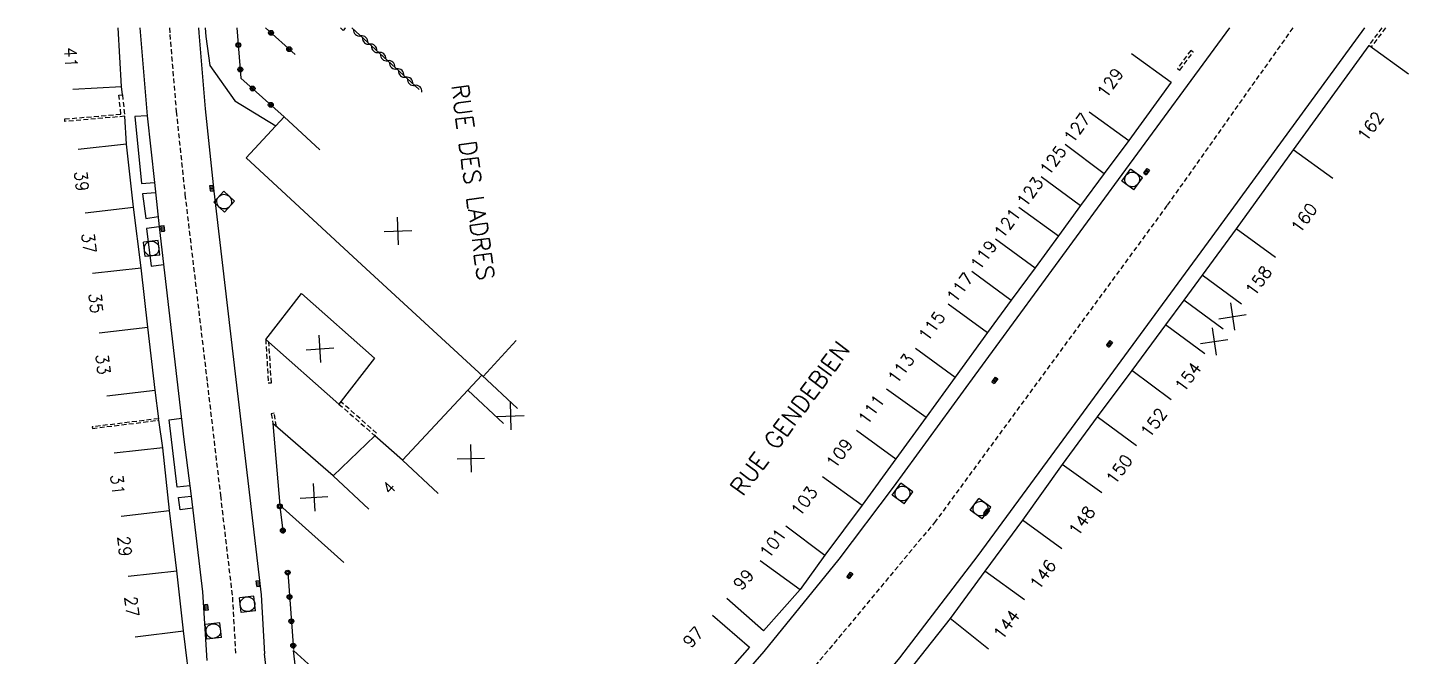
# Model space of a CAD drawing. Header units: millimetres. Extents: x 160999 to 162000, y 122000 to 123000.
# Drawn here: x 161000 to 161141.3, y 122935.7 to 123000 of the extents above; entities that cross this region are included whole.
import ezdxf
from ezdxf.enums import TextEntityAlignment as Align

# ---------------------------------------------------------------- set-up
doc = ezdxf.new("R2010")
doc.units = ezdxf.units.MM
doc.linetypes.add('DASHED', pattern=[0.75, 0.5, -0.25])
doc.layers.get('0').update_dxf_attribs({"linetype": 'CONTINUOUS'})
for name, color, linetype in [('W0001', 6, 'DASHED'), ('W0008', 7, 'CONTINUOUS'), ('W0100', 7, 'CONTINUOUS'), ('W0112', 1, 'DASHED'), ('W0211', 2, 'CONTINUOUS'), ('W0310', 3, 'CONTINUOUS'), ('W0322', 7, 'CONTINUOUS'), ('W0334', 7, 'CONTINUOUS'), ('W0400', 7, 'CONTINUOUS'), ('W0420', 7, 'CONTINUOUS'), ('W0989', 7, 'CONTINUOUS'), ('W0991', 7, 'CONTINUOUS'), ('W1102', 7, 'CONTINUOUS')]:
    doc.layers.add(name, color=color, linetype=linetype)
doc.styles.get("Standard").update_dxf_attribs({"font": 'romans.shx', "width": 0.85})

# ---------------------------------------------------------------- blocks, each defined once
blk = doc.blocks.new('T400')
for p, q in [((-0.15, 0.3), (0.15, 0.3)), ((-0.15, -0.25), (-0.15, 0.3)), ((-0.15, 0.15), (0.15, 0.15)), ((-0.15, 0), (0.15, 0)), ((0.15, 0.3), (0.15, -0.25)), ((-0.15, -0.15), (0.15, -0.15)), ((-0.15, -0.25), (-0.15, -0.3)), ((-0.15, -0.3), (0.15, -0.3)), ((0.15, -0.3), (0.15, -0.25))]:
    blk.add_line(p, q)
blk = doc.blocks.new('T420')
for p, q in [((0.75, 0.75), (-0.75, 0.75)), ((-0.75, 0.75), (-0.75, -0.75)), ((0.75, 0.75), (0.75, -0.75)), ((0.75, -0.75), (-0.75, -0.75))]:
    blk.add_line(p, q)
blk.add_ellipse((0, 0), major_axis=(-0.53, 0.53), ratio=1, start_param=3.926991, end_param=10.210176)
blk = doc.blocks.new('t322o')
at = {"color": 0, "linetype": 'Continuous'}
for radius in [0.25, 0.15]:
    blk.add_circle((0, 0), radius, dxfattribs=at)
blk = doc.blocks.new('t310o')
at = {"color": 0, "linetype": 'Continuous'}
for centre, start, end in [((-0.5, 0.38), 216.8699, 323.1304), ((0.5, -0.37), 36.8699, 143.1303)]:
    blk.add_arc(centre, 0.625, start, end, dxfattribs=at)
blk = doc.blocks.new('t991o')
at = {"color": 0, "linetype": 'Continuous'}
for p, q in [((-1, 1), (1, -1)), ((-1, -1), (1, 1))]:
    blk.add_line(p, q, dxfattribs=at)

msp = doc.modelspace()

# ---------------------------------------------------------------- linework, layer by layer
at = {"layer": 'W0001'}
msp.add_lwpolyline([(161129.46, 123000), (161116.58, 122981.8), (161092.9, 122949.5), (161062.24, 122912.65), (161044.7, 122892.7, -0.089968), (161000, 122857.29)], format="xyb", dxfattribs=at)
msp.add_lwpolyline([(161014.51, 123000), (161014.55, 122999.3), (161015.21, 122991.43), (161016.1, 122982.94), (161018.38, 122963.68), (161019.73, 122952.13), (161020.95, 122941.73), (161021.29, 122935.76)], dxfattribs=at)
at = {"layer": 'W0008', "flags": 128}
msp.add_lwpolyline([(161011.48, 123000), (161012.24, 122991), (161012.97, 122984.17), (161013.46, 122979.62), (161016, 122957.88), (161016.72, 122952.08), (161017.89, 122942.28), (161018.34, 122935.24)], dxfattribs=at)
at = {"layer": 'W0008'}
msp.add_lwpolyline([(161017.49, 123000), (161017.51, 122999.5), (161018.16, 122991.71), (161019.05, 122983.27), (161021.32, 122964.02), (161022.68, 122952.48), (161023.9, 122941.99), (161024.25, 122935.93)], dxfattribs=at)
for points in [[(161122.98, 123000), (161111.98, 122984.99), (161096.94, 122964.47), (161088.57, 122952.99), (161083.01, 122945.61), (161075.32, 122936.17), (161059.25, 122917.7), (161059.39, 122915.13), (161041.86, 122895.2), (161040.45, 122893.64, -0.310049), (161034.2, 122893.34), (161032.71, 122894.14, -0.233918), (161028.63, 122899.74), (161028.12, 122902.74), (161024.25, 122935.93)], [(161136.81, 123000), (161121.17, 122978.62), (161108.02, 122960.68), (161097.22, 122946.01), (161089.23, 122935.53), (161082.14, 122926.99), (161070.82, 122913.96), (161067.8, 122913.29), (161062.43, 122907.1, 0.206642), (161062.48, 122900.45, -0.043595), (161076.09, 122887.48), (161090.19, 122871.34)]]:
    msp.add_lwpolyline(points, format="xyb", dxfattribs=at)
at = {"layer": 'W0100'}
for points in [[(161004.62, 122993.71), (161009.61, 122994), (161009.26, 123000)], [(161141.29, 122995.27), (161137.24, 122998.2), (161129.48, 122987.51), (161123.65, 122979.44), (161120.2, 122974.69), (161118.32, 122972.14), (161116.44, 122969.61), (161113, 122964.94), (161109.44, 122960.19), (161105.87, 122955.32), (161101.79, 122949.63), (161097.95, 122944.39), (161094.41, 122939.54), (161087.03, 122930.24), (161085.09, 122927.97), (161081.63, 122924), (161077.75, 122919.59), (161074.53, 122915.89), (161070.55, 122911.35), (161066.6, 122906.77), (161063.58, 122903.3), (161063.76, 122901.15), (161074.19, 122892.02), (161077.48, 122895.78)], [(161112.94, 122997.37), (161117, 122994.45), (161112.69, 122988.47), (161110.14, 122985.09), (161107.73, 122981.82), (161105.49, 122978.72), (161103.08, 122975.43), (161100.65, 122972.14), (161098.22, 122968.81), (161094.9, 122964.26), (161091.96, 122960.15), (161088.83, 122955.88), (161085.38, 122951.14), (161081.58, 122946.04), (161079.04, 122942.53), (161075.29, 122938.28), (161071.54, 122941.59)], [(161029.91, 122987.5), (161026.25, 122990.89), (161022.36, 122986.7), (161034.19, 122975.76), (161046.61, 122964.33), (161050, 122968)], [(161008.1, 122962.33), (161013.06, 122962.93), (161012.29, 122969.36), (161011.61, 122975.44), (161010.85, 122981.66), (161010.13, 122988.1), (161005.16, 122987.54)], [(161050.13, 122961.03), (161046.48, 122964.45), (161038.35, 122955.77), (161035.54, 122958.26), (161031.25, 122954.15), (161025.1, 122959.52), (161025.81, 122951.16), (161032.37, 122945.3)], [(161011.77, 122931.27), (161016.74, 122931.87), (161015.96, 122938.29), (161015.27, 122944.44), (161014.53, 122950.6), (161013.82, 122957.03), (161008.85, 122956.48)], [(161070.08, 122939.91), (161073.85, 122936.62), (161069.89, 122932.09), (161067.17, 122929.01), (161063.41, 122924.74), (161059.54, 122920.34), (161055.55, 122915.85), (161052.97, 122912.92), (161048.59, 122908.13), (161036.03, 122893.93), (161031.74, 122897.68), (161027.22, 122936.28), (161032.85, 122931.17)]]:
    msp.add_lwpolyline(points, dxfattribs=at)
msp.add_lwpolyline([(161031.86, 122961.5), (161024.36, 122968.12), (161028.01, 122972.8), (161035.51, 122966.19)], close=True, dxfattribs=at)
at = {"layer": 'W0112'}
for points in [[(161032.44, 123000), (161032.49, 122999.96), (161032.28, 122999.74), (161032, 123000)], [(161138.56, 123000), (161137.24, 122998.2)], [(161138.93, 123000), (161137.48, 122998.03)], [(161024.36, 122968.12), (161024.63, 122963.67), (161024.94, 122963.68), (161024.69, 122967.83)], [(161025.46, 122959.21), (161025.23, 122960.56), (161024.93, 122960.51), (161025.1, 122959.52)]]:
    msp.add_lwpolyline(points, dxfattribs=at)
for points in [[(161117.91, 122995.67), (161119.26, 122997.51), (161119.01, 122997.69), (161117.67, 122995.85)], [(161009.7, 122993.15), (161009.94, 122990.94), (161003.82, 122990.42), (161003.8, 122990.67), (161009.54, 122991.16), (161009.34, 122993.11)], [(161013.4, 122960), (161006.61, 122959.16), (161006.63, 122959), (161013.42, 122959.84)]]:
    msp.add_lwpolyline(points, close=True, dxfattribs=at)
at = {"layer": 'W0112', "flags": 128}
msp.add_lwpolyline([(161031.86, 122961.5), (161035.54, 122958.26), (161035.74, 122958.48), (161032.06, 122961.73)], dxfattribs=at)
at = {"layer": 'W0211'}
msp.add_lwpolyline([(161018.17, 123000), (161018.22, 122999.11), (161018.66, 122996.13), (161021.22, 122992.54), (161025.39, 122989.97)], dxfattribs=at)
at = {"layer": 'W0310'}
msp.add_lwpolyline([(161033.16, 123000), (161040.07, 122993.68)], dxfattribs=at)
at = {"layer": 'W0322'}
for points in [[(161021.42, 123000), (161021.83, 122994.84), (161026.25, 122990.89)], [(161024.33, 123000), (161027.37, 122997.27)], [(161025.81, 122951.03), (161026.16, 122948.25)], [(161026.61, 122944.25), (161027.21, 122936.37)]]:
    msp.add_lwpolyline(points, dxfattribs=at)
at = {"layer": 'W0334'}
for points in [[(161009.7, 122993.15), (161009.61, 122994)], [(161010.13, 122988.1), (161009.94, 122990.94)], [(161012.24, 122991), (161010.97, 122990.93), (161011.65, 122984.05), (161012.97, 122984.17)], [(161013.09, 122983.11), (161011.75, 122983), (161012.09, 122980.5), (161013.35, 122980.69)], [(161013.46, 122979.62), (161012.16, 122979.46), (161012.63, 122975.61), (161013.91, 122975.77)], [(161013.41, 122960), (161013.06, 122962.93)], [(161013.82, 122957.03), (161013.42, 122959.84)], [(161016.59, 122953.14), (161015.31, 122952.99), (161014.49, 122959.89), (161015.75, 122960.04)], [(161016.87, 122950.85), (161015.6, 122950.68), (161015.44, 122951.95), (161016.72, 122952.08)]]:
    msp.add_lwpolyline(points, dxfattribs=at)
at = {"layer": 'W1102'}
for p, q in [((161108.63, 122991.39), (161112.69, 122988.47)), ((161106.15, 122988.1), (161110.14, 122985.09)), ((161133.54, 122984.58), (161129.48, 122987.51)), ((161103.7, 122984.79), (161107.73, 122981.82)), ((161005.89, 122981.05), (161010.85, 122981.66)), ((161101.43, 122981.64), (161105.49, 122978.72)), ((161127.7, 122976.5), (161123.65, 122979.44)), ((161099.05, 122978.39), (161103.08, 122975.43)), ((161006.64, 122974.89), (161011.61, 122975.44)), ((161096.63, 122975.11), (161100.65, 122972.14)), ((161124.22, 122971.72), (161120.2, 122974.69)), ((161094.18, 122971.75), (161098.22, 122968.81)), ((161122.33, 122969.16), (161118.32, 122972.14)), ((161120.47, 122966.64), (161116.44, 122969.61)), ((161007.33, 122968.77), (161012.29, 122969.36)), ((161090.86, 122967.21), (161094.9, 122964.26)), ((161117, 122961.94), (161113, 122964.94)), ((161048.7, 122959.51), (161045.05, 122962.92)), ((161087.89, 122963.06), (161091.96, 122960.15)), ((161113.47, 122957.23), (161109.44, 122960.19)), ((161084.8, 122958.84), (161088.83, 122955.88)), ((161042.01, 122952.35), (161038.35, 122955.77)), ((161109.93, 122952.4), (161105.87, 122955.32)), ((161034.9, 122950.73), (161031.25, 122954.15)), ((161081.34, 122954.08), (161085.38, 122951.14)), ((161009.57, 122950.01), (161014.53, 122950.6)), ((161077.57, 122949.03), (161081.58, 122946.04)), ((161105.82, 122946.68), (161101.79, 122949.63)), ((161074.97, 122945.48), (161079.04, 122942.53)), ((161010.3, 122943.88), (161015.27, 122944.44)), ((161101.99, 122941.45), (161097.95, 122944.39)), ((161098.33, 122936.43), (161094.41, 122939.54)), ((161010.99, 122937.68), (161015.96, 122938.29))]:
    msp.add_line(p, q, dxfattribs=at)

# ---------------------------------------------------------------- block references
at = {"layer": 'W0310', "rotation": 317.541184167098}
for p in [(161034.08, 122999.16), (161035, 122998.32), (161035.92, 122997.47), (161036.84, 122996.63), (161037.77, 122995.78), (161038.69, 122994.94), (161039.61, 122994.1)]:
    msp.add_blockref('t310o', p, dxfattribs=at)
at = {"layer": 'W0322'}
for p, rotation in [((161024.91, 122999.48), 318.1158767447499), ((161021.56, 122998.24), 274.61145554443), ((161026.77, 122997.81), 318.1158767447499), ((161021.76, 122995.74), 274.61145554443), ((161023.02, 122993.78), 318.195424917137), ((161024.88, 122992.11), 318.195424917137), ((161025.81, 122951.03), 277.141250106414), ((161026.12, 122948.55), 277.141250106414), ((161026.61, 122944.25), 274.3887051904388), ((161026.8, 122941.76), 274.3887051904388), ((161026.99, 122939.27), 274.3887051904388), ((161027.18, 122936.78), 274.3887051904388)]:
    msp.add_blockref('t322o', p, dxfattribs=dict(at, rotation=rotation))
at = {"layer": 'W0400'}
for p, rotation in [((161114.5, 122985.27), 323.774430283977), ((161018.84, 122983.59), 5.978258780542988), ((161013.82, 122979.46), 6.170611913382018), ((161110.71, 122967.66), 323.7521917506371), ((161098.97, 122963.93), 323.7521917506371), ((161098.12, 122950.44), 323.630858740182), ((161084.14, 122943.96), 323.004586375287), ((161023.58, 122943.13), 6.680842189260048), ((161018.28, 122940.68), 186.6185209355024)]:
    msp.add_blockref('T400', p, dxfattribs=dict(at, rotation=rotation))
at = {"layer": 'W0420'}
for p, rotation in [((161113.02, 122984.48), 233.774430283977), ((161020.11, 122982.21), 227.188068889143), ((161012.69, 122977.41), 276.170611913382), ((161089.52, 122952.34), 233.630858740182), ((161097.5, 122950.8), 233.630858740182), ((161022.5, 122941.01), 276.68084218926), ((161019, 122938.27), 276.68084218926)]:
    msp.add_blockref('T420', p, dxfattribs=dict(at, rotation=rotation))
at = {"layer": 'W0991'}
for p, rotation in [((161037.9, 122979.21), 47.18806888914394), ((161123.28, 122970.44), 323.5813353562999), ((161029.93, 122967.15), 48.5841219184956), ((161121.4, 122967.9), 323.4789003189185), ((161049.41, 122960.27), 316.8930190287471), ((161045.35, 122955.93), 316.8930190287341), ((161029.3, 122951.96), 318.2228641465995)]:
    msp.add_blockref('t991o', p, dxfattribs=dict(at, rotation=rotation))

# ---------------------------------------------------------------- texts
at = {"layer": 'W0989'}
for s, rotation, p in [('RUE DES LADRES', 277.6709, (161045.57, 122984.21)), ('RUE GENDEBIEN', 53.756, (161078.01, 122960.05))]:
    msp.add_text(s, height=1.75, rotation=rotation, dxfattribs=at).set_placement(p, align=Align.MIDDLE)
at = {"layer": 'W0991'}
for s, rotation, p in [('41', 273.4025, (161004.43, 122996.96)), ('129', 54.2418, (161110.78, 122994.38)), ('127', 53.7703, (161107.39, 122989.75)), ('162', 54.0438, (161137.41, 122989.92)), ('125', 53.7703, (161104.93, 122986.45)), ('39', 276.4182, (161005.52, 122984.31)), ('123', 53.7703, (161102.57, 122983.22)), ('121', 53.7703, (161100.24, 122980.01)), ('160', 54.1459, (161130.62, 122980.54)), ('37', 276.9584, (161006.27, 122977.97)), ('119', 53.7703, (161097.84, 122976.75)), ('158', 53.9962, (161125.96, 122974.11)), ('117', 53.7703, (161095.4, 122973.43)), ('35', 276.3756, (161006.99, 122971.82)), ('115', 53.7703, (161092.52, 122969.48)), ('113', 53.7703, (161089.38, 122965.13)), ('33', 276.84, (161007.71, 122965.56)), ('154', 53.6114, (161118.74, 122964.29)), ('111', 53.7703, (161086.34, 122960.95)), ('152', 53.1172, (161115.24, 122959.59)), ('109', 53.7703, (161083.07, 122956.46)), ('150', 53.7814, (161111.7, 122954.82)), ('31', 276.3322, (161009.21, 122953.25)), ('4', 46.893, (161036.96, 122952.93)), ('103', 53.7703, (161079.46, 122951.56)), ('148', 54.2886, (161107.88, 122949.54)), ('101', 53.7703, (161076.27, 122947.26)), ('29', 276.8044, (161009.93, 122946.94)), ('146', 53.7778, (161103.9, 122944.06)), ('99', 48.5473, (161073.26, 122943.54)), ('27', 276.3979, (161010.65, 122940.78)), ('144', 53.8631, (161100.16, 122938.94)), ('97', 48.8242, (161068.1, 122937.64))]:
    msp.add_text(s, height=1.25, rotation=rotation, dxfattribs=at).set_placement(p, align=Align.MIDDLE)

doc.saveas('drawing.dxf')
